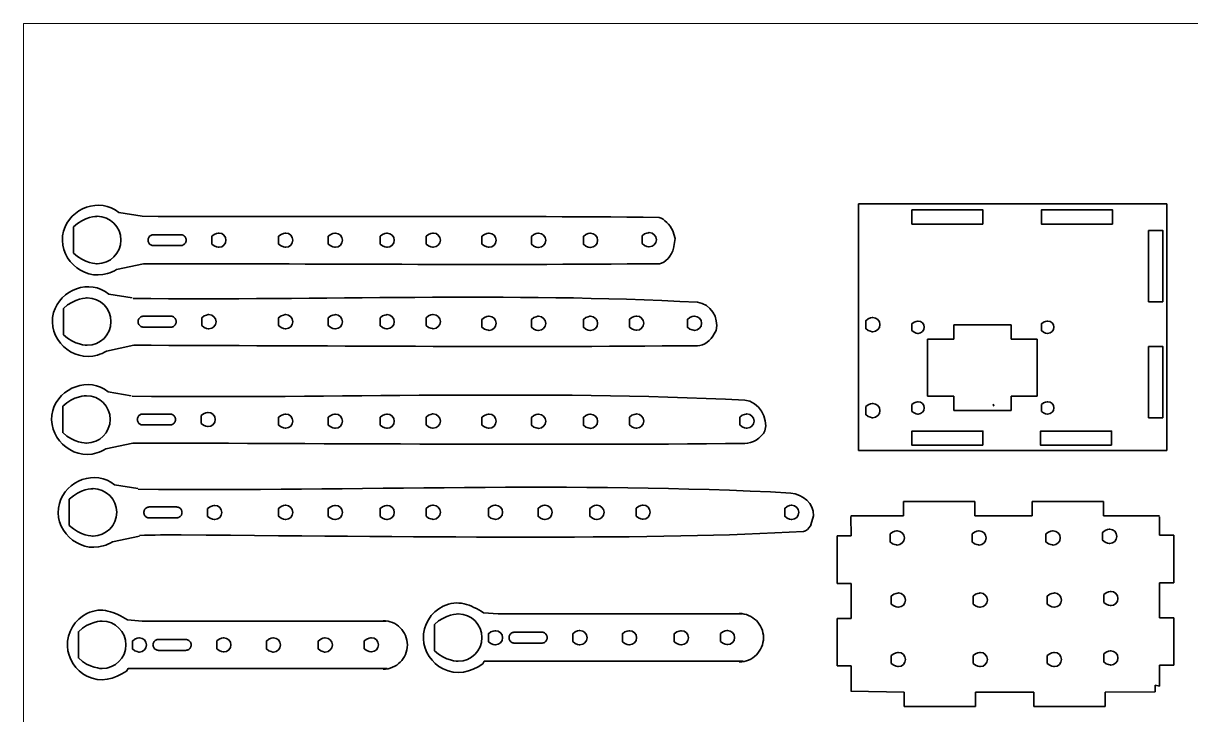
# Model space of a CAD drawing. Header units: inches. Extents: x 0 to 432, y 0 to 279.
# Drawn here: x 0 to 246.3, y 133.6 to 279.4 of the extents above; entities that cross this region are included whole.
import ezdxf

# ---------------------------------------------------------------- set-up
doc = ezdxf.new("R2010")
doc.units = ezdxf.units.IN
doc.header["$MEASUREMENT"] = 0
doc.layers.add('Layer 1', color=7, linetype='Continuous')

# ---------------------------------------------------------------- blocks, each defined once
blk = doc.blocks.new('block 2')
at = {"layer": 'Layer 1', "lineweight": 0}
blk.add_lwpolyline([(0, 279.4), (431.8, 279.4), (431.8, 0), (0, 0), (0, 279.4)], dxfattribs=at)
at = {"layer": 'Layer 1', "color": 7, "lineweight": 35}
for points in [[(241.21, 189.31), (176.21, 189.31), (176.21, 241.31), (241.21, 241.31), (241.21, 189.31)], [(202.45, 237.05), (187.45, 237.05), (187.45, 240.05), (202.45, 240.05), (202.45, 237.05)], [(229.79, 237.05), (214.79, 237.05), (214.79, 240.05), (229.79, 240.05), (229.79, 237.05)], [(27.46, 234.83), (27.3, 234.82), (27.16, 234.79), (27.01, 234.74), (26.88, 234.67), (26.76, 234.59), (26.64, 234.49), (26.54, 234.38), (26.46, 234.25), (26.39, 234.12), (26.34, 233.97), (26.32, 233.83), (26.31, 233.68), (26.32, 233.53), (26.34, 233.38), (26.39, 233.24), (26.46, 233.1), (26.54, 232.98), (26.64, 232.86), (26.76, 232.77), (26.88, 232.68), (27.01, 232.62), (27.16, 232.57), (27.3, 232.54), (27.46, 232.53)], [(33.21, 234.83), (27.46, 234.83)], [(33.21, 232.53), (33.32, 232.54), (33.44, 232.55), (33.55, 232.58), (33.65, 232.62), (33.75, 232.67), (33.85, 232.73), (33.94, 232.79), (34.02, 232.87), (34.09, 232.95), (34.16, 233.04), (34.22, 233.13), (34.27, 233.23), (34.3, 233.34), (34.33, 233.45), (34.35, 233.56), (34.36, 233.68), (34.35, 233.8), (34.33, 233.91), (34.3, 234.02), (34.27, 234.13), (34.22, 234.23), (34.16, 234.32), (34.09, 234.41), (34.02, 234.49), (33.94, 234.57), (33.85, 234.63), (33.75, 234.69), (33.65, 234.74), (33.55, 234.78), (33.44, 234.81), (33.32, 234.82), (33.21, 234.83)], [(240.39, 220.68), (237.39, 220.68), (237.39, 235.68), (240.39, 235.68), (240.39, 220.68)], [(27.46, 232.53), (33.21, 232.53)], [(25.36, 217.63), (25.2, 217.62), (25.06, 217.59), (24.91, 217.54), (24.78, 217.47), (24.66, 217.39), (24.54, 217.29), (24.44, 217.18), (24.36, 217.05), (24.29, 216.92), (24.24, 216.77), (24.22, 216.63), (24.21, 216.48), (24.22, 216.33), (24.24, 216.18), (24.29, 216.04), (24.36, 215.9), (24.44, 215.78), (24.54, 215.66), (24.66, 215.57), (24.78, 215.48), (24.91, 215.42), (25.06, 215.37), (25.2, 215.34), (25.36, 215.33)], [(31.11, 217.63), (25.36, 217.63)], [(31.11, 215.33), (31.22, 215.34), (31.34, 215.35), (31.45, 215.38), (31.55, 215.42), (31.65, 215.47), (31.75, 215.53), (31.84, 215.59), (31.92, 215.67), (31.99, 215.75), (32.06, 215.84), (32.12, 215.93), (32.17, 216.03), (32.2, 216.14), (32.23, 216.25), (32.25, 216.36), (32.26, 216.48), (32.25, 216.6), (32.23, 216.71), (32.2, 216.82), (32.17, 216.93), (32.12, 217.03), (32.06, 217.12), (31.99, 217.21), (31.92, 217.29), (31.84, 217.37), (31.75, 217.43), (31.65, 217.49), (31.55, 217.54), (31.45, 217.58), (31.34, 217.61), (31.22, 217.62), (31.11, 217.63)], [(25.36, 215.33), (31.11, 215.33)], [(208.36, 215.81), (196.29, 215.81)], [(196.29, 215.81), (196.29, 212.8)], [(208.36, 212.8), (208.36, 215.81)], [(190.77, 200.78), (190.77, 212.8)], [(190.77, 212.8), (196.29, 212.8)], [(208.36, 212.8), (213.88, 212.8)], [(213.88, 212.8), (213.88, 200.78)], [(240.39, 196.23), (237.39, 196.23), (237.39, 211.23), (240.39, 211.23), (240.39, 196.23)], [(196.29, 200.78), (190.77, 200.78)], [(196.29, 197.78), (196.29, 200.78)], [(213.88, 200.78), (208.36, 200.78)], [(208.36, 200.78), (208.36, 197.78)], [(208.36, 197.78), (196.29, 197.78)], [(25.19, 196.99), (25.04, 196.98), (24.89, 196.96), (24.75, 196.91), (24.62, 196.84), (24.49, 196.76), (24.38, 196.66), (24.28, 196.55), (24.2, 196.42), (24.13, 196.28), (24.08, 196.14), (24.05, 195.99), (24.04, 195.85), (24.05, 195.7), (24.08, 195.55), (24.13, 195.41), (24.2, 195.27), (24.28, 195.14), (24.38, 195.03), (24.49, 194.93), (24.62, 194.85), (24.75, 194.78), (24.89, 194.73), (25.04, 194.71), (25.19, 194.69)], [(30.94, 196.99), (25.19, 196.99)], [(25.19, 194.69), (30.94, 194.69)], [(30.94, 194.69), (31.06, 194.7), (31.17, 194.72), (31.28, 194.75), (31.39, 194.79), (31.49, 194.83), (31.58, 194.89), (31.67, 194.96), (31.75, 195.03), (31.83, 195.11), (31.89, 195.2), (31.95, 195.3), (32, 195.4), (32.04, 195.5), (32.07, 195.61), (32.08, 195.73), (32.09, 195.85), (32.08, 195.96), (32.07, 196.08), (32.04, 196.19), (32, 196.29), (31.95, 196.39), (31.89, 196.49), (31.83, 196.58), (31.75, 196.66), (31.67, 196.73), (31.58, 196.8), (31.49, 196.86), (31.39, 196.9), (31.28, 196.94), (31.17, 196.97), (31.06, 196.99), (30.94, 196.99)], [(202.45, 190.4), (187.45, 190.4), (187.45, 193.4), (202.45, 193.4), (202.45, 190.4)], [(229.59, 190.4), (214.59, 190.4), (214.59, 193.4), (229.59, 193.4), (229.59, 190.4)], [(26.57, 177.4), (26.42, 177.39), (26.27, 177.36), (26.13, 177.31), (26, 177.24), (25.87, 177.16), (25.76, 177.06), (25.66, 176.95), (25.58, 176.82), (25.51, 176.68), (25.46, 176.54), (25.43, 176.4), (25.42, 176.25), (25.43, 176.1), (25.46, 175.95), (25.51, 175.81), (25.58, 175.67), (25.66, 175.54), (25.76, 175.43), (25.87, 175.33), (26, 175.25), (26.13, 175.18), (26.27, 175.14), (26.42, 175.11), (26.57, 175.1)], [(32.32, 177.4), (26.57, 177.4)], [(32.32, 175.1), (32.44, 175.1), (32.55, 175.12), (32.66, 175.15), (32.77, 175.19), (32.87, 175.24), (32.96, 175.29), (33.05, 175.36), (33.13, 175.43), (33.21, 175.51), (33.27, 175.6), (33.33, 175.7), (33.38, 175.8), (33.42, 175.9), (33.45, 176.01), (33.46, 176.13), (33.47, 176.25), (33.46, 176.36), (33.45, 176.48), (33.42, 176.59), (33.38, 176.69), (33.33, 176.79), (33.27, 176.89), (33.21, 176.98), (33.13, 177.06), (33.05, 177.13), (32.96, 177.2), (32.87, 177.26), (32.77, 177.31), (32.66, 177.34), (32.55, 177.37), (32.44, 177.39), (32.32, 177.4)], [(185.7, 175.53), (185.7, 178.53)], [(185.7, 178.53), (200.7, 178.53)], [(200.7, 178.53), (200.7, 175.53)], [(212.84, 175.53), (212.84, 178.53)], [(212.84, 178.53), (227.84, 178.53)], [(227.84, 178.53), (227.84, 175.53)], [(26.57, 175.1), (32.32, 175.1)], [(174.57, 175.53), (185.7, 175.53)], [(174.66, 171.29), (174.57, 175.39)], [(200.7, 175.53), (212.84, 175.53)], [(227.84, 175.53), (239.71, 175.53)], [(239.71, 171.43), (239.71, 175.33)], [(174.66, 171.29), (171.66, 171.29)], [(171.66, 171.29), (171.66, 161.29)], [(239.71, 171.43), (242.71, 171.43)], [(242.71, 171.43), (242.71, 161.43)], [(171.66, 161.29), (174.66, 161.29)], [(174.66, 161.29), (174.66, 153.9)], [(242.71, 161.43), (239.71, 161.43)], [(239.71, 161.43), (239.71, 154.04)], [(25.04, 153.33), (76.52, 153.33)], [(75.9, 143.19), (76.43, 143.22), (76.93, 143.29), (77.42, 143.42), (77.89, 143.59), (78.34, 143.81), (78.76, 144.06), (79.15, 144.36), (79.52, 144.68), (79.85, 145.05), (80.14, 145.44), (80.4, 145.86), (80.61, 146.31), (80.78, 146.78), (80.91, 147.27), (80.99, 147.77), (81.01, 148.3), (80.99, 148.82), (80.91, 149.33), (80.78, 149.82), (80.61, 150.28), (80.4, 150.73), (80.14, 151.15), (79.85, 151.55), (79.52, 151.91), (79.15, 152.24), (78.76, 152.53), (78.34, 152.79), (77.89, 153), (77.42, 153.17), (76.93, 153.3), (76.43, 153.38), (75.9, 153.4)], [(100.16, 154.85), (151.64, 154.85)], [(151.02, 144.71), (151.55, 144.74), (152.05, 144.82), (152.54, 144.94), (153.01, 145.11), (153.46, 145.33), (153.88, 145.59), (154.27, 145.88), (154.64, 146.21), (154.97, 146.57), (155.26, 146.96), (155.52, 147.39), (155.73, 147.83), (155.9, 148.3), (156.03, 148.79), (156.11, 149.3), (156.13, 149.82), (156.11, 150.34), (156.03, 150.85), (155.9, 151.34), (155.73, 151.81), (155.52, 152.25), (155.26, 152.68), (154.97, 153.07), (154.64, 153.43), (154.27, 153.76), (153.88, 154.05), (153.46, 154.31), (153.01, 154.53), (152.54, 154.7), (152.05, 154.82), (151.55, 154.9), (151.02, 154.93)], [(174.66, 153.9), (171.66, 153.9)], [(171.66, 153.9), (171.66, 143.9)], [(239.71, 154.04), (242.71, 154.04)], [(242.71, 154.04), (242.71, 144.04)], [(103.62, 150.98), (103.47, 150.97), (103.32, 150.94), (103.18, 150.9), (103.05, 150.83), (102.92, 150.75), (102.81, 150.65), (102.71, 150.54), (102.63, 150.41), (102.56, 150.27), (102.51, 150.13), (102.48, 149.98), (102.47, 149.83), (102.48, 149.69), (102.51, 149.54), (102.56, 149.4), (102.63, 149.26), (102.71, 149.13), (102.81, 149.02), (102.92, 148.92), (103.05, 148.84), (103.18, 148.77), (103.32, 148.72), (103.47, 148.69), (103.62, 148.68)], [(109.37, 150.98), (103.62, 150.98)], [(109.37, 148.68), (109.49, 148.69), (109.6, 148.71), (109.71, 148.74), (109.82, 148.77), (109.92, 148.82), (110.01, 148.88), (110.1, 148.95), (110.18, 149.02), (110.26, 149.1), (110.32, 149.19), (110.38, 149.29), (110.43, 149.39), (110.47, 149.49), (110.5, 149.6), (110.51, 149.72), (110.52, 149.83), (110.51, 149.95), (110.5, 150.07), (110.47, 150.18), (110.43, 150.28), (110.38, 150.38), (110.32, 150.48), (110.26, 150.57), (110.18, 150.65), (110.1, 150.72), (110.01, 150.79), (109.92, 150.84), (109.82, 150.89), (109.71, 150.93), (109.6, 150.96), (109.49, 150.98), (109.37, 150.98)], [(28.5, 149.46), (28.35, 149.45), (28.2, 149.42), (28.06, 149.37), (27.93, 149.31), (27.8, 149.22), (27.69, 149.13), (27.59, 149.01), (27.51, 148.89), (27.44, 148.75), (27.39, 148.61), (27.36, 148.46), (27.35, 148.31), (27.36, 148.16), (27.39, 148.02), (27.44, 147.87), (27.51, 147.74), (27.59, 147.61), (27.69, 147.5), (27.8, 147.4), (27.93, 147.31), (28.06, 147.25), (28.2, 147.2), (28.35, 147.17), (28.5, 147.16)], [(34.25, 149.46), (28.5, 149.46)], [(34.25, 147.16), (34.37, 147.17), (34.48, 147.18), (34.59, 147.21), (34.7, 147.25), (34.8, 147.3), (34.89, 147.36), (34.98, 147.42), (35.06, 147.5), (35.14, 147.58), (35.2, 147.67), (35.26, 147.76), (35.31, 147.86), (35.35, 147.97), (35.38, 148.08), (35.4, 148.19), (35.4, 148.31), (35.4, 148.43), (35.38, 148.54), (35.35, 148.65), (35.31, 148.76), (35.26, 148.86), (35.2, 148.95), (35.14, 149.04), (35.06, 149.12), (34.98, 149.2), (34.89, 149.26), (34.8, 149.32), (34.7, 149.37), (34.59, 149.41), (34.48, 149.44), (34.37, 149.45), (34.25, 149.46)], [(103.62, 148.68), (109.37, 148.68)], [(28.5, 147.16), (34.25, 147.16)], [(76.73, 143.33), (24.82, 143.33)], [(151.85, 144.86), (99.94, 144.86)], [(171.66, 143.9), (174.66, 143.9)], [(174.66, 143.9), (174.66, 138.53)], [(239.71, 144.04), (239.71, 139.59)], [(242.71, 144.04), (239.71, 144.04)], [(174.57, 138.53), (185.85, 138.33)], [(185.85, 138.33), (185.85, 135.33)], [(200.85, 135.33), (200.85, 138.33)], [(200.85, 138.33), (213.19, 138.33)], [(213.19, 138.33), (213.19, 135.33)], [(228.19, 138.33), (238.79, 138.43)], [(228.19, 135.33), (228.19, 138.33)], [(238.79, 138.43), (238.79, 139.79)], [(238.79, 139.79), (239.71, 139.59)], [(185.85, 135.33), (200.85, 135.33)], [(213.19, 135.33), (228.19, 135.33)]]:
    blk.add_lwpolyline(points, dxfattribs=at)
for points, knots in [([(25.05, 238.7), (25.05, 238.7), (20.14, 239.49), (20.14, 239.49), (16.16, 242.82), (9.83, 240.45), (8.48, 235.59), (6.98, 230.16), (12.41, 225.01), (17.76, 226.63), (18.43, 226.83), (19.06, 227.14), (19.67, 227.48), (19.67, 227.48), (25.38, 228.7), (25.38, 228.7)], [0, 0, 0, 0, 1, 1, 1, 2, 2, 2, 3, 3, 3, 4, 4, 4, 5, 5, 5, 5]), ([(20.58, 233.7), (20.58, 236.46), (18.34, 238.7), (15.58, 238.7), (15.58, 238.7), (12.82, 238.7), (10.59, 236.46), (10.59, 236.46), (10.59, 230.94), (10.59, 230.94), (12.82, 228.7), (15.58, 228.7), (15.58, 228.7), (18.34, 228.7), (20.58, 230.94), (20.58, 233.7)], [0, 0, 0, 0, 1, 1, 1, 2, 2, 2, 3, 3, 3, 4, 4, 4, 5, 5, 5, 5]), ([(25.05, 238.7), (61.54, 238.59), (97.8, 238.83), (134.14, 238.48), (135.2, 238.12), (136.37, 236.96), (137.04, 235.66), (137.04, 235.66), (137.52, 234.02), (137.52, 234.02), (137.52, 234.02), (137.17, 231.92), (137.17, 231.92)], [0, 0, 0, 0, 1, 1, 1, 2, 2, 2, 3, 3, 3, 4, 4, 4, 4]), ([(42.75, 233.68), (42.75, 234.5), (42.08, 235.17), (41.26, 235.17), (41.26, 235.17), (40.43, 235.17), (39.76, 234.5), (39.76, 234.5), (39.76, 232.85), (39.76, 232.85), (40.43, 232.18), (41.26, 232.18), (41.26, 232.18), (42.08, 232.18), (42.75, 232.85), (42.75, 233.68)], [0, 0, 0, 0, 1, 1, 1, 2, 2, 2, 3, 3, 3, 4, 4, 4, 5, 5, 5, 5]), ([(56.85, 233.67), (56.85, 234.49), (56.18, 235.16), (55.35, 235.16), (55.35, 235.16), (54.53, 235.16), (53.86, 234.49), (53.86, 234.49), (53.86, 232.84), (53.86, 232.84), (54.53, 232.17), (55.35, 232.17), (55.35, 232.17), (56.18, 232.17), (56.85, 232.84), (56.85, 233.67)], [0, 0, 0, 0, 1, 1, 1, 2, 2, 2, 3, 3, 3, 4, 4, 4, 5, 5, 5, 5]), ([(67.31, 233.66), (67.31, 234.48), (66.64, 235.15), (65.82, 235.15), (65.82, 235.15), (64.99, 235.15), (64.32, 234.48), (64.32, 234.48), (64.32, 232.83), (64.32, 232.83), (64.99, 232.16), (65.82, 232.16), (65.82, 232.16), (66.64, 232.16), (67.31, 232.83), (67.31, 233.66)], [0, 0, 0, 0, 1, 1, 1, 2, 2, 2, 3, 3, 3, 4, 4, 4, 5, 5, 5, 5]), ([(78.25, 233.66), (78.25, 234.48), (77.58, 235.15), (76.76, 235.15), (76.76, 235.15), (75.93, 235.15), (75.26, 234.48), (75.26, 234.48), (75.26, 232.83), (75.26, 232.83), (75.93, 232.16), (76.76, 232.16), (76.76, 232.16), (77.58, 232.16), (78.25, 232.83), (78.25, 233.66)], [0, 0, 0, 0, 1, 1, 1, 2, 2, 2, 3, 3, 3, 4, 4, 4, 5, 5, 5, 5]), ([(87.98, 233.69), (87.98, 234.51), (87.31, 235.18), (86.48, 235.18), (86.48, 235.18), (85.66, 235.18), (84.99, 234.51), (84.99, 234.51), (84.99, 232.86), (84.99, 232.86), (85.66, 232.19), (86.48, 232.19), (86.48, 232.19), (87.31, 232.19), (87.98, 232.86), (87.98, 233.69)], [0, 0, 0, 0, 1, 1, 1, 2, 2, 2, 3, 3, 3, 4, 4, 4, 5, 5, 5, 5]), ([(99.74, 233.65), (99.74, 234.48), (99.07, 235.15), (98.24, 235.15), (98.24, 235.15), (97.42, 235.15), (96.75, 234.48), (96.75, 234.48), (96.75, 232.83), (96.75, 232.83), (97.42, 232.16), (98.24, 232.16), (98.24, 232.16), (99.07, 232.16), (99.74, 232.83), (99.74, 233.65)], [0, 0, 0, 0, 1, 1, 1, 2, 2, 2, 3, 3, 3, 4, 4, 4, 5, 5, 5, 5]), ([(110.2, 233.64), (110.2, 234.46), (109.53, 235.13), (108.71, 235.13), (108.71, 235.13), (107.88, 235.13), (107.21, 234.46), (107.21, 234.46), (107.21, 232.81), (107.21, 232.81), (107.88, 232.14), (108.71, 232.14), (108.71, 232.14), (109.53, 232.14), (110.2, 232.81), (110.2, 233.64)], [0, 0, 0, 0, 1, 1, 1, 2, 2, 2, 3, 3, 3, 4, 4, 4, 5, 5, 5, 5]), ([(121.14, 233.64), (121.14, 234.46), (120.47, 235.13), (119.65, 235.13), (119.65, 235.13), (118.82, 235.13), (118.15, 234.46), (118.15, 234.46), (118.15, 232.81), (118.15, 232.81), (118.82, 232.14), (119.65, 232.14), (119.65, 232.14), (120.47, 232.14), (121.14, 232.81), (121.14, 233.64)], [0, 0, 0, 0, 1, 1, 1, 2, 2, 2, 3, 3, 3, 4, 4, 4, 5, 5, 5, 5]), ([(133.54, 233.76), (133.54, 234.59), (132.88, 235.26), (132.05, 235.26), (132.05, 235.26), (131.22, 235.26), (130.56, 234.59), (130.56, 234.59), (130.56, 232.94), (130.56, 232.94), (131.22, 232.27), (132.05, 232.27), (132.05, 232.27), (132.88, 232.27), (133.54, 232.94), (133.54, 233.76)], [0, 0, 0, 0, 1, 1, 1, 2, 2, 2, 3, 3, 3, 4, 4, 4, 5, 5, 5, 5]), ([(25.38, 228.7), (61.89, 228.71), (97.87, 228.36), (134.21, 228.71), (135.27, 228.71), (136.95, 230.52), (137.18, 231.99)], [0, 0, 0, 0, 1, 1, 1, 2, 2, 2, 2]), ([(22.95, 221.5), (22.95, 221.5), (18.04, 222.29), (18.04, 222.29), (14.06, 225.62), (7.73, 223.25), (6.38, 218.39), (4.88, 212.96), (10.31, 207.81), (15.66, 209.43), (16.33, 209.63), (16.96, 209.94), (17.57, 210.28), (17.57, 210.28), (23.28, 211.5), (23.28, 211.5)], [0, 0, 0, 0, 1, 1, 1, 2, 2, 2, 3, 3, 3, 4, 4, 4, 5, 5, 5, 5]), ([(23.16, 221.37), (62.82, 220.93), (102.33, 222.7), (142.2, 220.58), (145.02, 220.23), (146.78, 217.4), (146.14, 214.65)], [0, 0, 0, 0, 1, 1, 1, 2, 2, 2, 2]), ([(18.48, 216.5), (18.48, 219.26), (16.24, 221.5), (13.48, 221.5), (13.48, 221.5), (10.72, 221.5), (8.49, 219.26), (8.49, 219.26), (8.49, 213.74), (8.49, 213.74), (10.72, 211.5), (13.48, 211.5), (13.48, 211.5), (16.24, 211.5), (18.48, 213.74), (18.48, 216.5)], [0, 0, 0, 0, 1, 1, 1, 2, 2, 2, 3, 3, 3, 4, 4, 4, 5, 5, 5, 5]), ([(40.65, 216.48), (40.65, 217.3), (39.98, 217.97), (39.16, 217.97), (39.16, 217.97), (38.33, 217.97), (37.66, 217.3), (37.66, 217.3), (37.66, 215.65), (37.66, 215.65), (38.33, 214.98), (39.16, 214.98), (39.16, 214.98), (39.98, 214.98), (40.65, 215.65), (40.65, 216.48)], [0, 0, 0, 0, 1, 1, 1, 2, 2, 2, 3, 3, 3, 4, 4, 4, 5, 5, 5, 5]), ([(56.85, 216.48), (56.85, 217.3), (56.18, 217.97), (55.35, 217.97), (55.35, 217.97), (54.53, 217.97), (53.86, 217.3), (53.86, 217.3), (53.86, 215.65), (53.86, 215.65), (54.53, 214.98), (55.35, 214.98), (55.35, 214.98), (56.18, 214.98), (56.85, 215.65), (56.85, 216.48)], [0, 0, 0, 0, 1, 1, 1, 2, 2, 2, 3, 3, 3, 4, 4, 4, 5, 5, 5, 5]), ([(67.31, 216.46), (67.31, 217.29), (66.64, 217.96), (65.82, 217.96), (65.82, 217.96), (64.99, 217.96), (64.32, 217.29), (64.32, 217.29), (64.32, 215.64), (64.32, 215.64), (64.99, 214.97), (65.82, 214.97), (65.82, 214.97), (66.64, 214.97), (67.31, 215.64), (67.31, 216.46)], [0, 0, 0, 0, 1, 1, 1, 2, 2, 2, 3, 3, 3, 4, 4, 4, 5, 5, 5, 5]), ([(78.25, 216.46), (78.25, 217.29), (77.58, 217.96), (76.76, 217.96), (76.76, 217.96), (75.93, 217.96), (75.26, 217.29), (75.26, 217.29), (75.26, 215.64), (75.26, 215.64), (75.93, 214.97), (76.76, 214.97), (76.76, 214.97), (77.58, 214.97), (78.25, 215.64), (78.25, 216.46)], [0, 0, 0, 0, 1, 1, 1, 2, 2, 2, 3, 3, 3, 4, 4, 4, 5, 5, 5, 5]), ([(87.98, 216.5), (87.98, 217.32), (87.31, 217.99), (86.48, 217.99), (86.48, 217.99), (85.66, 217.99), (84.99, 217.32), (84.99, 217.32), (84.99, 215.67), (84.99, 215.67), (85.66, 215), (86.48, 215), (86.48, 215), (87.31, 215), (87.98, 215.67), (87.98, 216.5)], [0, 0, 0, 0, 1, 1, 1, 2, 2, 2, 3, 3, 3, 4, 4, 4, 5, 5, 5, 5]), ([(99.74, 216.14), (99.74, 216.97), (99.07, 217.64), (98.24, 217.64), (98.24, 217.64), (97.42, 217.64), (96.75, 216.97), (96.75, 216.97), (96.75, 215.32), (96.75, 215.32), (97.42, 214.65), (98.24, 214.65), (98.24, 214.65), (99.07, 214.65), (99.74, 215.32), (99.74, 216.14)], [0, 0, 0, 0, 1, 1, 1, 2, 2, 2, 3, 3, 3, 4, 4, 4, 5, 5, 5, 5]), ([(110.2, 216.13), (110.2, 216.95), (109.53, 217.62), (108.71, 217.62), (108.71, 217.62), (107.88, 217.62), (107.21, 216.95), (107.21, 216.95), (107.21, 215.3), (107.21, 215.3), (107.88, 214.63), (108.71, 214.63), (108.71, 214.63), (109.53, 214.63), (110.2, 215.3), (110.2, 216.13)], [0, 0, 0, 0, 1, 1, 1, 2, 2, 2, 3, 3, 3, 4, 4, 4, 5, 5, 5, 5]), ([(121.14, 216.13), (121.14, 216.95), (120.47, 217.62), (119.65, 217.62), (119.65, 217.62), (118.82, 217.62), (118.15, 216.95), (118.15, 216.95), (118.15, 215.3), (118.15, 215.3), (118.82, 214.63), (119.65, 214.63), (119.65, 214.63), (120.47, 214.63), (121.14, 215.3), (121.14, 216.13)], [0, 0, 0, 0, 1, 1, 1, 2, 2, 2, 3, 3, 3, 4, 4, 4, 5, 5, 5, 5]), ([(130.87, 216.16), (130.87, 216.99), (130.2, 217.66), (129.37, 217.66), (129.37, 217.66), (128.55, 217.66), (127.88, 216.99), (127.88, 216.99), (127.88, 215.34), (127.88, 215.34), (128.55, 214.67), (129.37, 214.67), (129.37, 214.67), (130.2, 214.67), (130.87, 215.34), (130.87, 216.16)], [0, 0, 0, 0, 1, 1, 1, 2, 2, 2, 3, 3, 3, 4, 4, 4, 5, 5, 5, 5]), ([(143.08, 216.15), (143.08, 216.97), (142.41, 217.64), (141.58, 217.64), (141.58, 217.64), (140.76, 217.64), (140.09, 216.97), (140.09, 216.97), (140.09, 215.32), (140.09, 215.32), (140.76, 214.65), (141.58, 214.65), (141.58, 214.65), (142.41, 214.65), (143.08, 215.32), (143.08, 216.15)], [0, 0, 0, 0, 1, 1, 1, 2, 2, 2, 3, 3, 3, 4, 4, 4, 5, 5, 5, 5]), ([(180.71, 215.86), (180.71, 216.69), (180.04, 217.36), (179.21, 217.36), (179.21, 217.36), (178.37, 217.36), (177.7, 216.69), (177.7, 216.69), (177.7, 215.03), (177.7, 215.03), (178.37, 214.36), (179.21, 214.36), (179.21, 214.36), (180.04, 214.36), (180.71, 215.03), (180.71, 215.86)], [0, 0, 0, 0, 1, 1, 1, 2, 2, 2, 3, 3, 3, 4, 4, 4, 5, 5, 5, 5]), ([(23.28, 211.5), (62.82, 211.41), (102.69, 211.05), (142.2, 211.41), (143.61, 211.41), (145.02, 212.47), (145.75, 213.94), (145.75, 213.94), (146.14, 214.65), (146.14, 214.65)], [0, 0, 0, 0, 1, 1, 1, 2, 2, 2, 3, 3, 3, 3]), ([(190.06, 215.31), (190.06, 216.03), (189.48, 216.61), (188.76, 216.61), (188.76, 216.61), (188.03, 216.61), (187.45, 216.03), (187.45, 216.03), (187.45, 214.59), (187.45, 214.59), (188.03, 214.01), (188.75, 214.01), (188.75, 214.01), (189.48, 214.01), (190.06, 214.59), (190.06, 215.31)], [0, 0, 0, 0, 1, 1, 1, 2, 2, 2, 3, 3, 3, 4, 4, 4, 5, 5, 5, 5]), ([(217.4, 215.31), (217.4, 216.03), (216.82, 216.61), (216.09, 216.61), (216.09, 216.61), (215.37, 216.61), (214.79, 216.03), (214.79, 216.03), (214.79, 214.59), (214.79, 214.59), (215.37, 214.01), (216.09, 214.01), (216.09, 214.01), (216.82, 214.01), (217.4, 214.59), (217.4, 215.31)], [0, 0, 0, 0, 1, 1, 1, 2, 2, 2, 3, 3, 3, 4, 4, 4, 5, 5, 5, 5]), ([(22.78, 200.86), (22.78, 200.86), (17.87, 201.66), (17.87, 201.66), (13.9, 204.98), (7.56, 202.61), (6.22, 197.75), (4.71, 192.33), (10.15, 187.18), (15.49, 188.79), (16.16, 189), (16.8, 189.3), (17.4, 189.65), (17.4, 189.65), (23.11, 190.87), (23.11, 190.87)], [0, 0, 0, 0, 1, 1, 1, 2, 2, 2, 3, 3, 3, 4, 4, 4, 5, 5, 5, 5]), ([(22.99, 200.74), (66.04, 200.3), (108.92, 202.06), (152.18, 199.95), (155.25, 199.59), (157.16, 196.23), (156.46, 193.48)], [0, 0, 0, 0, 1, 1, 1, 2, 2, 2, 2]), ([(18.32, 195.87), (18.32, 198.63), (16.08, 200.86), (13.32, 200.86), (13.32, 200.86), (10.56, 200.86), (8.32, 198.63), (8.32, 198.63), (8.32, 193.1), (8.32, 193.1), (10.56, 190.87), (13.32, 190.87), (13.32, 190.87), (16.08, 190.87), (18.32, 193.1), (18.32, 195.87)], [0, 0, 0, 0, 1, 1, 1, 2, 2, 2, 3, 3, 3, 4, 4, 4, 5, 5, 5, 5]), ([(190.06, 198.28), (190.06, 199), (189.48, 199.58), (188.76, 199.58), (188.76, 199.58), (188.03, 199.58), (187.45, 199), (187.45, 199), (187.45, 197.56), (187.45, 197.56), (188.03, 196.98), (188.75, 196.98), (188.75, 196.98), (189.48, 196.98), (190.06, 197.56), (190.06, 198.28)], [0, 0, 0, 0, 1, 1, 1, 2, 2, 2, 3, 3, 3, 4, 4, 4, 5, 5, 5, 5]), ([(217.4, 198.28), (217.4, 199), (216.82, 199.58), (216.09, 199.58), (216.09, 199.58), (215.37, 199.58), (214.79, 199), (214.79, 199), (214.79, 197.56), (214.79, 197.56), (215.37, 196.98), (216.09, 196.98), (216.09, 196.98), (216.82, 196.98), (217.4, 197.56), (217.4, 198.28)], [0, 0, 0, 0, 1, 1, 1, 2, 2, 2, 3, 3, 3, 4, 4, 4, 5, 5, 5, 5]), ([(40.49, 195.85), (40.49, 196.67), (39.82, 197.34), (38.99, 197.34), (38.99, 197.34), (38.16, 197.34), (37.5, 196.67), (37.5, 196.67), (37.5, 195.02), (37.5, 195.02), (38.16, 194.35), (38.99, 194.35), (38.99, 194.35), (39.82, 194.35), (40.49, 195.02), (40.49, 195.85)], [0, 0, 0, 0, 1, 1, 1, 2, 2, 2, 3, 3, 3, 4, 4, 4, 5, 5, 5, 5]), ([(87.98, 195.53), (87.98, 196.35), (87.31, 197.02), (86.48, 197.02), (86.48, 197.02), (85.66, 197.02), (84.99, 196.35), (84.99, 196.35), (84.99, 194.7), (84.99, 194.7), (85.66, 194.03), (86.48, 194.03), (86.48, 194.03), (87.31, 194.03), (87.98, 194.7), (87.98, 195.53)], [0, 0, 0, 0, 1, 1, 1, 2, 2, 2, 3, 3, 3, 4, 4, 4, 5, 5, 5, 5]), ([(130.87, 195.51), (130.87, 196.34), (130.2, 197.01), (129.37, 197.01), (129.37, 197.01), (128.55, 197.01), (127.88, 196.34), (127.88, 196.34), (127.88, 194.69), (127.88, 194.69), (128.55, 194.02), (129.37, 194.02), (129.37, 194.02), (130.2, 194.02), (130.87, 194.69), (130.87, 195.51)], [0, 0, 0, 0, 1, 1, 1, 2, 2, 2, 3, 3, 3, 4, 4, 4, 5, 5, 5, 5]), ([(154.15, 195.51), (154.15, 196.34), (153.48, 197.01), (152.65, 197.01), (152.65, 197.01), (151.83, 197.01), (151.16, 196.34), (151.16, 196.34), (151.16, 194.69), (151.16, 194.69), (151.83, 194.02), (152.65, 194.02), (152.65, 194.02), (153.48, 194.02), (154.15, 194.69), (154.15, 195.51)], [0, 0, 0, 0, 1, 1, 1, 2, 2, 2, 3, 3, 3, 4, 4, 4, 5, 5, 5, 5]), ([(180.71, 197.73), (180.71, 198.56), (180.04, 199.23), (179.21, 199.23), (179.21, 199.23), (178.37, 199.23), (177.7, 198.56), (177.7, 198.56), (177.7, 196.9), (177.7, 196.9), (178.37, 196.22), (179.21, 196.22), (179.21, 196.22), (180.04, 196.22), (180.71, 196.9), (180.71, 197.73)], [0, 0, 0, 0, 1, 1, 1, 2, 2, 2, 3, 3, 3, 4, 4, 4, 5, 5, 5, 5]), ([(56.85, 195.51), (56.85, 196.33), (56.18, 197), (55.35, 197), (55.35, 197), (54.53, 197), (53.86, 196.33), (53.86, 196.33), (53.86, 194.68), (53.86, 194.68), (54.53, 194.01), (55.35, 194.01), (55.35, 194.01), (56.18, 194.01), (56.85, 194.68), (56.85, 195.51)], [0, 0, 0, 0, 1, 1, 1, 2, 2, 2, 3, 3, 3, 4, 4, 4, 5, 5, 5, 5]), ([(67.31, 195.5), (67.31, 196.32), (66.64, 196.99), (65.82, 196.99), (65.82, 196.99), (64.99, 196.99), (64.32, 196.32), (64.32, 196.32), (64.32, 194.67), (64.32, 194.67), (64.99, 194), (65.82, 194), (65.82, 194), (66.64, 194), (67.31, 194.67), (67.31, 195.5)], [0, 0, 0, 0, 1, 1, 1, 2, 2, 2, 3, 3, 3, 4, 4, 4, 5, 5, 5, 5]), ([(78.25, 195.5), (78.25, 196.32), (77.58, 196.99), (76.76, 196.99), (76.76, 196.99), (75.93, 196.99), (75.26, 196.32), (75.26, 196.32), (75.26, 194.67), (75.26, 194.67), (75.93, 194), (76.76, 194), (76.76, 194), (77.58, 194), (78.25, 194.67), (78.25, 195.5)], [0, 0, 0, 0, 1, 1, 1, 2, 2, 2, 3, 3, 3, 4, 4, 4, 5, 5, 5, 5]), ([(99.74, 195.49), (99.74, 196.32), (99.07, 196.99), (98.24, 196.99), (98.24, 196.99), (97.42, 196.99), (96.75, 196.32), (96.75, 196.32), (96.75, 194.67), (96.75, 194.67), (97.42, 194), (98.24, 194), (98.24, 194), (99.07, 194), (99.74, 194.67), (99.74, 195.49)], [0, 0, 0, 0, 1, 1, 1, 2, 2, 2, 3, 3, 3, 4, 4, 4, 5, 5, 5, 5]), ([(110.2, 195.48), (110.2, 196.3), (109.53, 196.97), (108.71, 196.97), (108.71, 196.97), (107.88, 196.97), (107.21, 196.3), (107.21, 196.3), (107.21, 194.65), (107.21, 194.65), (107.88, 193.98), (108.71, 193.98), (108.71, 193.98), (109.53, 193.98), (110.2, 194.65), (110.2, 195.48)], [0, 0, 0, 0, 1, 1, 1, 2, 2, 2, 3, 3, 3, 4, 4, 4, 5, 5, 5, 5]), ([(121.14, 195.48), (121.14, 196.3), (120.47, 196.97), (119.65, 196.97), (119.65, 196.97), (118.82, 196.97), (118.15, 196.3), (118.15, 196.3), (118.15, 194.65), (118.15, 194.65), (118.82, 193.98), (119.65, 193.98), (119.65, 193.98), (120.47, 193.98), (121.14, 194.65), (121.14, 195.48)], [0, 0, 0, 0, 1, 1, 1, 2, 2, 2, 3, 3, 3, 4, 4, 4, 5, 5, 5, 5]), ([(23.11, 190.89), (66.03, 190.79), (109.3, 190.4), (152.18, 190.79), (153.72, 190.79), (155.66, 191.85), (156.46, 193.48)], [0, 0, 0, 0, 1, 1, 1, 2, 2, 2, 2]), ([(24.16, 181.26), (24.16, 181.26), (19.25, 182.06), (19.25, 182.06), (15.28, 185.38), (8.94, 183.01), (7.6, 178.15), (6.09, 172.73), (11.53, 167.58), (16.87, 169.19), (17.54, 169.4), (18.18, 169.7), (18.78, 170.05), (18.78, 170.05), (24.49, 171.27), (24.49, 171.27)], [0, 0, 0, 0, 1, 1, 1, 2, 2, 2, 3, 3, 3, 4, 4, 4, 5, 5, 5, 5]), ([(166.11, 173.6), (166.11, 173.6), (166.68, 175.51), (166.68, 175.51), (166.84, 178.22), (164.37, 179.98), (161.9, 180.34), (116.04, 182.81), (70.18, 180.69), (24.2, 181.14)], [0, 0, 0, 0, 1, 1, 1, 2, 2, 2, 3, 3, 3, 3]), ([(19.7, 176.27), (19.7, 179.03), (17.46, 181.26), (14.7, 181.26), (14.7, 181.26), (11.94, 181.26), (9.7, 179.03), (9.7, 179.03), (9.7, 173.51), (9.7, 173.51), (11.94, 171.27), (14.7, 171.27), (14.7, 171.27), (17.46, 171.27), (19.7, 173.51), (19.7, 176.27)], [0, 0, 0, 0, 1, 1, 1, 2, 2, 2, 3, 3, 3, 4, 4, 4, 5, 5, 5, 5]), ([(41.87, 176.25), (41.87, 177.07), (41.2, 177.74), (40.37, 177.74), (40.37, 177.74), (39.54, 177.74), (38.88, 177.07), (38.88, 177.07), (38.88, 175.42), (38.88, 175.42), (39.54, 174.75), (40.37, 174.75), (40.37, 174.75), (41.2, 174.75), (41.87, 175.42), (41.87, 176.25)], [0, 0, 0, 0, 1, 1, 1, 2, 2, 2, 3, 3, 3, 4, 4, 4, 5, 5, 5, 5]), ([(56.85, 176.26), (56.85, 177.09), (56.18, 177.76), (55.35, 177.76), (55.35, 177.76), (54.53, 177.76), (53.86, 177.09), (53.86, 177.09), (53.86, 175.44), (53.86, 175.44), (54.53, 174.77), (55.35, 174.77), (55.35, 174.77), (56.18, 174.77), (56.85, 175.44), (56.85, 176.26)], [0, 0, 0, 0, 1, 1, 1, 2, 2, 2, 3, 3, 3, 4, 4, 4, 5, 5, 5, 5]), ([(67.31, 176.25), (67.31, 177.08), (66.64, 177.74), (65.82, 177.74), (65.82, 177.74), (64.99, 177.74), (64.32, 177.08), (64.32, 177.08), (64.32, 175.42), (64.32, 175.42), (64.99, 174.75), (65.82, 174.75), (65.82, 174.75), (66.64, 174.75), (67.31, 175.42), (67.31, 176.25)], [0, 0, 0, 0, 1, 1, 1, 2, 2, 2, 3, 3, 3, 4, 4, 4, 5, 5, 5, 5]), ([(78.25, 176.25), (78.25, 177.08), (77.58, 177.74), (76.76, 177.74), (76.76, 177.74), (75.93, 177.74), (75.26, 177.08), (75.26, 177.08), (75.26, 175.42), (75.26, 175.42), (75.93, 174.75), (76.76, 174.75), (76.76, 174.75), (77.58, 174.75), (78.25, 175.42), (78.25, 176.25)], [0, 0, 0, 0, 1, 1, 1, 2, 2, 2, 3, 3, 3, 4, 4, 4, 5, 5, 5, 5]), ([(87.98, 176.28), (87.98, 177.11), (87.31, 177.78), (86.48, 177.78), (86.48, 177.78), (85.66, 177.78), (84.99, 177.11), (84.99, 177.11), (84.99, 175.46), (84.99, 175.46), (85.66, 174.79), (86.48, 174.79), (86.48, 174.79), (87.31, 174.79), (87.98, 175.46), (87.98, 176.28)], [0, 0, 0, 0, 1, 1, 1, 2, 2, 2, 3, 3, 3, 4, 4, 4, 5, 5, 5, 5]), ([(101.11, 176.28), (101.11, 177.11), (100.44, 177.78), (99.61, 177.78), (99.61, 177.78), (98.79, 177.78), (98.12, 177.11), (98.12, 177.11), (98.12, 175.46), (98.12, 175.46), (98.79, 174.79), (99.61, 174.79), (99.61, 174.79), (100.44, 174.79), (101.11, 175.46), (101.11, 176.28)], [0, 0, 0, 0, 1, 1, 1, 2, 2, 2, 3, 3, 3, 4, 4, 4, 5, 5, 5, 5]), ([(111.57, 176.27), (111.57, 177.09), (110.9, 177.76), (110.08, 177.76), (110.08, 177.76), (109.25, 177.76), (108.58, 177.09), (108.58, 177.09), (108.58, 175.44), (108.58, 175.44), (109.25, 174.77), (110.08, 174.77), (110.08, 174.77), (110.9, 174.77), (111.57, 175.44), (111.57, 176.27)], [0, 0, 0, 0, 1, 1, 1, 2, 2, 2, 3, 3, 3, 4, 4, 4, 5, 5, 5, 5]), ([(122.51, 176.27), (122.51, 177.09), (121.84, 177.76), (121.02, 177.76), (121.02, 177.76), (120.19, 177.76), (119.52, 177.09), (119.52, 177.09), (119.52, 175.44), (119.52, 175.44), (120.19, 174.77), (121.02, 174.77), (121.02, 174.77), (121.84, 174.77), (122.51, 175.44), (122.51, 176.27)], [0, 0, 0, 0, 1, 1, 1, 2, 2, 2, 3, 3, 3, 4, 4, 4, 5, 5, 5, 5]), ([(132.24, 176.3), (132.24, 177.13), (131.57, 177.8), (130.74, 177.8), (130.74, 177.8), (129.92, 177.8), (129.25, 177.13), (129.25, 177.13), (129.25, 175.48), (129.25, 175.48), (129.92, 174.81), (130.74, 174.81), (130.74, 174.81), (131.57, 174.81), (132.24, 175.48), (132.24, 176.3)], [0, 0, 0, 0, 1, 1, 1, 2, 2, 2, 3, 3, 3, 4, 4, 4, 5, 5, 5, 5]), ([(163.6, 176.27), (163.6, 177.09), (162.93, 177.76), (162.1, 177.76), (162.1, 177.76), (161.28, 177.76), (160.61, 177.09), (160.61, 177.09), (160.61, 175.44), (160.61, 175.44), (161.28, 174.77), (162.1, 174.77), (162.1, 174.77), (162.93, 174.77), (163.6, 175.44), (163.6, 176.27)], [0, 0, 0, 0, 1, 1, 1, 2, 2, 2, 3, 3, 3, 4, 4, 4, 5, 5, 5, 5]), ([(24.49, 171.37), (27.32, 171.52), (30.49, 171.52), (33.31, 171.52), (89.53, 171.06), (133.16, 170.45), (164.55, 172.22), (165.25, 172.22), (165.61, 172.93), (166.22, 173.6)], [0, 0, 0, 0, 1, 1, 1, 2, 2, 2, 3, 3, 3, 3]), ([(230.68, 171.2), (230.68, 172.03), (230.01, 172.7), (229.18, 172.7), (229.18, 172.7), (228.35, 172.7), (227.68, 172.03), (227.68, 172.03), (227.68, 170.37), (227.68, 170.37), (228.35, 169.7), (229.18, 169.7), (229.18, 169.7), (230.01, 169.7), (230.68, 170.37), (230.68, 171.2)], [0, 0, 0, 0, 1, 1, 1, 2, 2, 2, 3, 3, 3, 4, 4, 4, 5, 5, 5, 5]), ([(185.86, 170.87), (185.86, 171.7), (185.18, 172.37), (184.36, 172.37), (184.36, 172.37), (183.53, 172.37), (182.86, 171.7), (182.86, 171.7), (182.86, 170.04), (182.86, 170.04), (183.53, 169.37), (184.36, 169.37), (184.36, 169.37), (185.18, 169.37), (185.86, 170.04), (185.86, 170.87)], [0, 0, 0, 0, 1, 1, 1, 2, 2, 2, 3, 3, 3, 4, 4, 4, 5, 5, 5, 5]), ([(203.13, 170.87), (203.13, 171.7), (202.45, 172.37), (201.63, 172.37), (201.63, 172.37), (200.8, 172.37), (200.13, 171.7), (200.13, 171.7), (200.13, 170.04), (200.13, 170.04), (200.8, 169.37), (201.63, 169.37), (201.63, 169.37), (202.45, 169.37), (203.13, 170.04), (203.13, 170.87)], [0, 0, 0, 0, 1, 1, 1, 2, 2, 2, 3, 3, 3, 4, 4, 4, 5, 5, 5, 5]), ([(218.75, 170.87), (218.75, 171.7), (218.07, 172.37), (217.24, 172.37), (217.24, 172.37), (216.42, 172.37), (215.74, 171.7), (215.74, 171.7), (215.74, 170.04), (215.74, 170.04), (216.42, 169.37), (217.24, 169.37), (217.24, 169.37), (218.07, 169.37), (218.75, 170.04), (218.75, 170.87)], [0, 0, 0, 0, 1, 1, 1, 2, 2, 2, 3, 3, 3, 4, 4, 4, 5, 5, 5, 5]), ([(100.16, 154.85), (100.16, 154.85), (97.11, 155.1), (97.11, 155.1), (94.41, 156.75), (91.63, 157.99), (88.54, 156.47), (85.97, 155.2), (84.27, 152.46), (84.4, 149.58), (84.51, 146.91), (86.17, 144.46), (88.54, 143.25), (91.41, 141.79), (94.34, 142.61), (96.9, 144.29), (96.9, 144.29), (97.23, 144.86), (97.23, 144.86), (97.23, 144.86), (99.94, 144.86), (99.94, 144.86)], [0, 0, 0, 0, 1, 1, 1, 2, 2, 2, 3, 3, 3, 4, 4, 4, 5, 5, 5, 6, 6, 6, 7, 7, 7, 7]), ([(186.11, 157.76), (186.11, 158.59), (185.44, 159.26), (184.61, 159.26), (184.61, 159.26), (183.78, 159.26), (183.11, 158.59), (183.11, 158.59), (183.11, 156.93), (183.11, 156.93), (183.78, 156.26), (184.61, 156.26), (184.61, 156.26), (185.44, 156.26), (186.11, 156.93), (186.11, 157.76)], [0, 0, 0, 0, 1, 1, 1, 2, 2, 2, 3, 3, 3, 4, 4, 4, 5, 5, 5, 5]), ([(203.38, 157.76), (203.38, 158.59), (202.71, 159.26), (201.88, 159.26), (201.88, 159.26), (201.05, 159.26), (200.38, 158.59), (200.38, 158.59), (200.38, 156.93), (200.38, 156.93), (201.05, 156.26), (201.88, 156.26), (201.88, 156.26), (202.71, 156.26), (203.38, 156.93), (203.38, 157.76)], [0, 0, 0, 0, 1, 1, 1, 2, 2, 2, 3, 3, 3, 4, 4, 4, 5, 5, 5, 5]), ([(219, 157.76), (219, 158.59), (218.33, 159.26), (217.5, 159.26), (217.5, 159.26), (216.67, 159.26), (216, 158.59), (216, 158.59), (216, 156.93), (216, 156.93), (216.67, 156.26), (217.5, 156.26), (217.5, 156.26), (218.33, 156.26), (219, 156.93), (219, 157.76)], [0, 0, 0, 0, 1, 1, 1, 2, 2, 2, 3, 3, 3, 4, 4, 4, 5, 5, 5, 5]), ([(230.93, 158.09), (230.93, 158.92), (230.26, 159.59), (229.43, 159.59), (229.43, 159.59), (228.6, 159.59), (227.93, 158.92), (227.93, 158.92), (227.93, 157.26), (227.93, 157.26), (228.6, 156.59), (229.43, 156.59), (229.43, 156.59), (230.26, 156.59), (230.93, 157.26), (230.93, 158.09)], [0, 0, 0, 0, 1, 1, 1, 2, 2, 2, 3, 3, 3, 4, 4, 4, 5, 5, 5, 5]), ([(25.04, 153.33), (25.04, 153.33), (21.99, 153.57), (21.99, 153.57), (19.29, 155.23), (16.51, 156.46), (13.42, 154.94), (10.85, 153.68), (9.15, 150.93), (9.28, 148.06), (9.39, 145.39), (11.05, 142.94), (13.42, 141.73), (16.29, 140.27), (19.22, 141.08), (21.78, 142.77), (21.78, 142.77), (22.11, 143.33), (22.11, 143.33), (22.11, 143.33), (24.82, 143.33), (24.82, 143.33)], [0, 0, 0, 0, 1, 1, 1, 2, 2, 2, 3, 3, 3, 4, 4, 4, 5, 5, 5, 6, 6, 6, 7, 7, 7, 7]), ([(21.63, 148.33), (21.63, 151.09), (19.39, 153.33), (16.63, 153.33), (16.63, 153.33), (13.87, 153.33), (11.63, 151.09), (11.63, 151.09), (11.63, 145.57), (11.63, 145.57), (13.87, 143.33), (16.63, 143.33), (16.63, 143.33), (19.39, 143.33), (21.63, 145.57), (21.63, 148.33)], [0, 0, 0, 0, 1, 1, 1, 2, 2, 2, 3, 3, 3, 4, 4, 4, 5, 5, 5, 5]), ([(96.75, 149.85), (96.75, 152.61), (94.51, 154.85), (91.75, 154.85), (91.75, 154.85), (88.99, 154.85), (86.75, 152.61), (86.75, 152.61), (86.75, 147.09), (86.75, 147.09), (88.99, 144.86), (91.75, 144.86), (91.75, 144.86), (94.51, 144.86), (96.75, 147.09), (96.75, 149.85)], [0, 0, 0, 0, 1, 1, 1, 2, 2, 2, 3, 3, 3, 4, 4, 4, 5, 5, 5, 5]), ([(101.11, 149.82), (101.11, 150.65), (100.44, 151.31), (99.61, 151.31), (99.61, 151.31), (98.79, 151.31), (98.12, 150.65), (98.12, 150.65), (98.12, 148.99), (98.12, 148.99), (98.79, 148.33), (99.61, 148.33), (99.61, 148.33), (100.44, 148.33), (101.11, 148.99), (101.11, 149.82)], [0, 0, 0, 0, 1, 1, 1, 2, 2, 2, 3, 3, 3, 4, 4, 4, 5, 5, 5, 5]), ([(118.92, 149.83), (118.92, 150.66), (118.25, 151.33), (117.42, 151.33), (117.42, 151.33), (116.6, 151.33), (115.93, 150.66), (115.93, 150.66), (115.93, 149.01), (115.93, 149.01), (116.6, 148.34), (117.42, 148.34), (117.42, 148.34), (118.25, 148.34), (118.92, 149.01), (118.92, 149.83)], [0, 0, 0, 0, 1, 1, 1, 2, 2, 2, 3, 3, 3, 4, 4, 4, 5, 5, 5, 5]), ([(129.38, 149.82), (129.38, 150.65), (128.71, 151.31), (127.88, 151.31), (127.88, 151.31), (127.06, 151.31), (126.39, 150.65), (126.39, 150.65), (126.39, 148.99), (126.39, 148.99), (127.06, 148.33), (127.88, 148.33), (127.88, 148.33), (128.71, 148.33), (129.38, 148.99), (129.38, 149.82)], [0, 0, 0, 0, 1, 1, 1, 2, 2, 2, 3, 3, 3, 4, 4, 4, 5, 5, 5, 5]), ([(140.32, 149.82), (140.32, 150.65), (139.65, 151.31), (138.82, 151.31), (138.82, 151.31), (138, 151.31), (137.33, 150.65), (137.33, 150.65), (137.33, 148.99), (137.33, 148.99), (138, 148.33), (138.82, 148.33), (138.82, 148.33), (139.65, 148.33), (140.32, 148.99), (140.32, 149.82)], [0, 0, 0, 0, 1, 1, 1, 2, 2, 2, 3, 3, 3, 4, 4, 4, 5, 5, 5, 5]), ([(150.04, 149.85), (150.04, 150.68), (149.38, 151.35), (148.55, 151.35), (148.55, 151.35), (147.72, 151.35), (147.05, 150.68), (147.05, 150.68), (147.05, 149.03), (147.05, 149.03), (147.72, 148.36), (148.55, 148.36), (148.55, 148.36), (149.38, 148.36), (150.04, 149.03), (150.04, 149.85)], [0, 0, 0, 0, 1, 1, 1, 2, 2, 2, 3, 3, 3, 4, 4, 4, 5, 5, 5, 5]), ([(25.99, 148.3), (25.99, 149.12), (25.32, 149.79), (24.49, 149.79), (24.49, 149.79), (23.67, 149.79), (23, 149.12), (23, 149.12), (23, 147.47), (23, 147.47), (23.67, 146.8), (24.49, 146.8), (24.49, 146.8), (25.32, 146.8), (25.99, 147.47), (25.99, 148.3)], [0, 0, 0, 0, 1, 1, 1, 2, 2, 2, 3, 3, 3, 4, 4, 4, 5, 5, 5, 5]), ([(43.8, 148.31), (43.8, 149.14), (43.13, 149.81), (42.3, 149.81), (42.3, 149.81), (41.48, 149.81), (40.81, 149.14), (40.81, 149.14), (40.81, 147.49), (40.81, 147.49), (41.48, 146.82), (42.3, 146.82), (42.3, 146.82), (43.13, 146.82), (43.8, 147.49), (43.8, 148.31)], [0, 0, 0, 0, 1, 1, 1, 2, 2, 2, 3, 3, 3, 4, 4, 4, 5, 5, 5, 5]), ([(54.26, 148.3), (54.26, 149.12), (53.59, 149.79), (52.76, 149.79), (52.76, 149.79), (51.94, 149.79), (51.27, 149.12), (51.27, 149.12), (51.27, 147.47), (51.27, 147.47), (51.94, 146.8), (52.76, 146.8), (52.76, 146.8), (53.59, 146.8), (54.26, 147.47), (54.26, 148.3)], [0, 0, 0, 0, 1, 1, 1, 2, 2, 2, 3, 3, 3, 4, 4, 4, 5, 5, 5, 5]), ([(65.2, 148.3), (65.2, 149.12), (64.53, 149.79), (63.7, 149.79), (63.7, 149.79), (62.88, 149.79), (62.21, 149.12), (62.21, 149.12), (62.21, 147.47), (62.21, 147.47), (62.88, 146.8), (63.7, 146.8), (63.7, 146.8), (64.53, 146.8), (65.2, 147.47), (65.2, 148.3)], [0, 0, 0, 0, 1, 1, 1, 2, 2, 2, 3, 3, 3, 4, 4, 4, 5, 5, 5, 5]), ([(74.92, 148.33), (74.92, 149.16), (74.26, 149.83), (73.43, 149.83), (73.43, 149.83), (72.6, 149.83), (71.93, 149.16), (71.93, 149.16), (71.93, 147.51), (71.93, 147.51), (72.6, 146.84), (73.43, 146.84), (73.43, 146.84), (74.26, 146.84), (74.92, 147.51), (74.92, 148.33)], [0, 0, 0, 0, 1, 1, 1, 2, 2, 2, 3, 3, 3, 4, 4, 4, 5, 5, 5, 5]), ([(186.11, 145.23), (186.11, 146.06), (185.44, 146.73), (184.61, 146.73), (184.61, 146.73), (183.78, 146.73), (183.11, 146.06), (183.11, 146.06), (183.11, 144.4), (183.11, 144.4), (183.78, 143.73), (184.61, 143.73), (184.61, 143.73), (185.44, 143.73), (186.11, 144.4), (186.11, 145.23)], [0, 0, 0, 0, 1, 1, 1, 2, 2, 2, 3, 3, 3, 4, 4, 4, 5, 5, 5, 5]), ([(203.38, 145.23), (203.38, 146.06), (202.71, 146.73), (201.88, 146.73), (201.88, 146.73), (201.05, 146.73), (200.38, 146.06), (200.38, 146.06), (200.38, 144.4), (200.38, 144.4), (201.05, 143.73), (201.88, 143.73), (201.88, 143.73), (202.71, 143.73), (203.38, 144.4), (203.38, 145.23)], [0, 0, 0, 0, 1, 1, 1, 2, 2, 2, 3, 3, 3, 4, 4, 4, 5, 5, 5, 5]), ([(219, 145.23), (219, 146.06), (218.33, 146.73), (217.5, 146.73), (217.5, 146.73), (216.67, 146.73), (216, 146.06), (216, 146.06), (216, 144.4), (216, 144.4), (216.67, 143.73), (217.5, 143.73), (217.5, 143.73), (218.33, 143.73), (219, 144.4), (219, 145.23)], [0, 0, 0, 0, 1, 1, 1, 2, 2, 2, 3, 3, 3, 4, 4, 4, 5, 5, 5, 5]), ([(230.93, 145.56), (230.93, 146.39), (230.26, 147.06), (229.43, 147.06), (229.43, 147.06), (228.6, 147.06), (227.93, 146.39), (227.93, 146.39), (227.93, 144.73), (227.93, 144.73), (228.6, 144.06), (229.43, 144.06), (229.43, 144.06), (230.26, 144.06), (230.93, 144.73), (230.93, 145.56)], [0, 0, 0, 0, 1, 1, 1, 2, 2, 2, 3, 3, 3, 4, 4, 4, 5, 5, 5, 5])]:
    blk.add_open_spline(points, degree=3, knots=knots, dxfattribs=at)
blk.add_open_spline([(204.58, 199.05), (204.61, 198.92), (204.66, 198.79), (204.72, 198.67)], degree=3, dxfattribs=at)

msp = doc.modelspace()

# ---------------------------------------------------------------- block references
at = {"layer": 'Layer 1'}
msp.add_blockref('block 2', (0, 0), dxfattribs=at)

doc.saveas('drawing.dxf')
